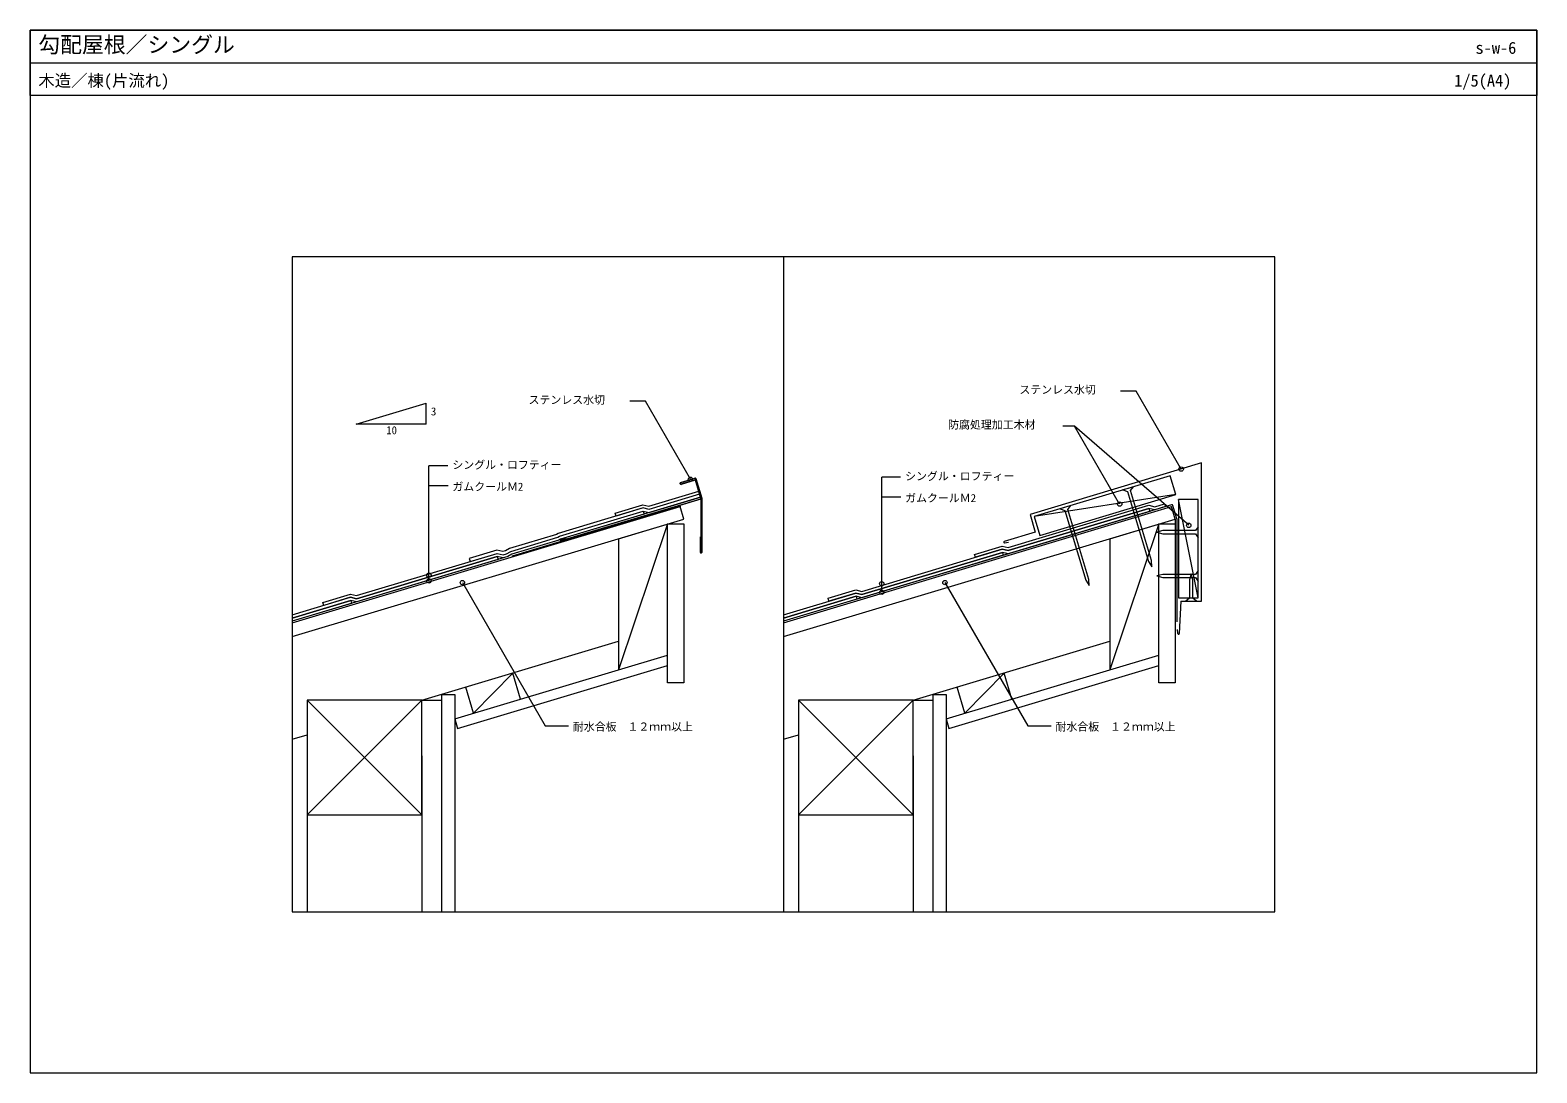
# Model space of a CAD drawing. Units: millimetres, scale not verified. Extents: x -690 to 690, y -477 to 478.
import ezdxf
from ezdxf.enums import TextEntityAlignment as Align

# ---------------------------------------------------------------- set-up
doc = ezdxf.new("R2010")
doc.units = ezdxf.units.MM
doc.header["$LTSCALE"] = 2
for name, color, linetype, lineweight in [('0-0_0', 7, 'Continuous', 18), ('0-1_KUTAI', 3, 'Continuous', 18), ('0-2_BOUSUI', 1, 'Continuous', 18), ('0-3_MOJI', 7, 'Continuous', 18), ('0-4_KANAMONO', 4, 'Continuous', 18), ('0-5_single', 6, 'Continuous', 18), ('0-6_KANAMONO_SCREW', 4, 'Continuous', 18), ('0-7_WAKU', 7, 'Continuous', 18)]:
    doc.layers.add(name, color=color, linetype=linetype, lineweight=lineweight)
doc.styles.add('ＭＳ ゴシック', font='')
doc.styles.get('ＭＳ ゴシック').set_extended_font_data('MS Gothic')

msp = doc.modelspace()

# ---------------------------------------------------------------- linework, layer by layer
at = {"layer": '0-0_0'}
msp.add_line((-690.001, 447.508), (689.999, 447.508), dxfattribs=at)
at = {"layer": '0-1_KUTAI'}
for p, q in [((354.037, 69.308), (229.52, 31.953)), ((359.21, 52.067), (354.037, 69.308)), ((359.21, 52.067), (229.52, 31.953)), ((234.692, 14.712), (359.21, 52.067)), ((379.893, -42.411), (361.893, 47.589)), ((379.893, 47.589), (361.893, 47.589)), ((379.893, -42.411), (379.893, 47.589)), ((-450.001, -65.417), (-94.615, 41.199)), ((-450.001, -77.946), (-91.166, 29.705)), ((-151.166, 11.705), (-91.166, 29.705)), ((-91.166, 29.705), (-94.615, 41.199)), ((-0.001, -65.417), (355.385, 41.199)), ((-0.001, -77.946), (358.834, 29.705)), ((229.52, 31.953), (234.692, 14.712)), ((298.834, 11.705), (358.834, 29.705)), ((358.834, 29.705), (355.385, 41.199)), ((-106.166, 25.205), (-151.166, -108.359)), ((-106.166, -120.295), (-106.166, 25.205)), ((-106.166, 25.205), (-91.166, 25.205)), ((-91.166, 25.205), (-91.166, -120.295)), ((343.834, 25.205), (298.834, -108.359)), ((343.834, -120.295), (343.834, 25.205)), ((343.834, 25.205), (358.834, 25.205)), ((358.834, 25.205), (358.834, -120.295)), ((-151.166, 11.705), (-151.166, -108.359)), ((298.834, 11.705), (298.834, -108.359)), ((361.893, -42.411), (379.893, -42.411)), ((-331.166, -136.258), (-151.166, -82.258)), ((118.834, -136.258), (298.834, -82.258)), ((-301.166, -153.359), (-106.166, -94.859)), ((148.834, -153.359), (343.834, -94.859)), ((-298.58, -161.979), (-106.166, -104.255)), ((151.42, -161.979), (343.834, -104.255)), ((-91.166, -120.295), (-106.166, -120.295)), ((202.019, -111.302), (166.101, -148.179)), ((209.203, -135.248), (202.019, -111.302)), ((358.834, -120.295), (343.834, -120.295)), ((-331.166, -136.258), (-436.166, -241.258)), ((-436.166, -136.258), (-331.166, -241.258)), ((-331.166, -136.258), (-313.166, -136.258)), ((-313.166, -130.858), (-313.166, -329.992)), ((-313.166, -130.858), (-301.166, -130.858)), ((-301.166, -130.858), (-301.166, -329.992)), ((-283.899, -148.179), (-291.083, -124.233)), ((118.834, -136.258), (13.834, -241.258)), ((13.834, -136.258), (118.834, -241.258)), ((118.834, -136.258), (136.834, -136.258)), ((136.834, -130.858), (136.834, -329.992)), ((136.834, -130.858), (148.834, -130.858)), ((148.834, -130.858), (148.834, -329.992)), ((166.101, -148.179), (158.917, -124.233)), ((-301.166, -153.359), (-298.58, -161.979)), ((148.834, -153.359), (151.42, -161.979)), ((-450.001, -171.908), (-436.166, -167.758)), ((-0.001, -171.908), (13.834, -167.758)), ((-331.166, -187.258), (-331.166, -329.992)), ((118.834, -187.258), (118.834, -329.992)), ((-436.166, -241.258), (-436.166, -329.992)), ((-331.166, -241.258), (-331.166, -329.992)), ((13.834, -241.258), (13.834, -329.992)), ((118.834, -241.258), (118.834, -329.992))]:
    msp.add_line(p, q, dxfattribs=at)
msp.add_lwpolyline([(-240.797, -135.248), (-247.981, -111.302), (-283.899, -148.179)], dxfattribs=at)
for points in [[(-436.166, -241.258), (-331.166, -241.258), (-331.166, -136.258), (-436.166, -136.258)], [(13.834, -241.258), (118.834, -241.258), (118.834, -136.258), (13.834, -136.258)]]:
    msp.add_lwpolyline(points, close=True, dxfattribs=at)
at = {"layer": '0-2_BOUSUI'}
for p, q in [((355.433, 42.779), (-0.001, -63.851)), ((360.291, 30.065), (356.678, 42.109)), ((361.893, 47.589), (361.893, -42.411)), ((358.834, 29.705), (358.834, 25.205)), ((360.334, 29.778), (360.334, -64.258)), ((235.705, 6.861), (-0.001, -63.851)), ((115.977, -29.058), (-0.001, -63.851))]:
    msp.add_line(p, q, dxfattribs=at)
msp.add_lwpolyline([(-76.048, 49.796), (-204.176, 11.358), (-205.681, 10.489), (-248.753, -2.433), (-252.517, -4.606), (-450.001, -63.851)], dxfattribs=at)
msp.add_lwpolyline([(-94.902, 42.156), (-94.615, 41.199), (-247.867, -4.777), (-248.154, -3.819)], close=True, dxfattribs=at)
for centre, start, end in [((355.721, 41.821), 16.69924, 106.69924), ((359.334, 29.778), 0, 16.69924)]:
    msp.add_arc(centre, 1, start, end, dxfattribs=at)
at = {"layer": '0-3_MOJI'}
for p, q in [((322.991, 146.911), (308.597, 146.911)), ((364.222, 75.496), (322.991, 146.911)), ((-391.355, 116.725), (-327.165, 135.982)), ((-327.165, 116.725), (-327.165, 135.982)), ((-126.537, 137.573), (-140.861, 137.573)), ((-85.305, 66.158), (-126.537, 137.573)), ((-327.165, 116.725), (-391.355, 116.725)), ((266.649, 114.906), (255.949, 114.906)), ((371.209, 23.976), (266.649, 114.906)), ((307.881, 43.491), (266.649, 114.906)), ((-324.697, -26.926), (-324.697, 78.438)), ((-307.409, 78.438), (-324.697, 78.438)), ((-307.272, 60.086), (-324.56, 60.086)), ((89.98, -37.339), (89.98, 68.025)), ((107.268, 68.025), (89.98, 68.025)), ((107.406, 49.673), (90.118, 49.673))]:
    msp.add_line(p, q, dxfattribs=at)
for points in [[(-294.123, -28.43), (-218.311, -159.74), (-196.911, -159.74)], [(147.892, -28.43), (223.704, -159.74), (245.104, -159.74)]]:
    msp.add_lwpolyline(points, dxfattribs=at)
for centre in [(364.222, 75.496), (-85.305, 66.158), (307.881, 43.491), (371.209, 23.976), (-324.697, -21.637), (-324.697, -26.926), (-294.123, -28.43), (89.98, -29.551), (147.892, -28.43), (89.98, -37.339)]:
    msp.add_circle(centre, 2, dxfattribs=at)
at = {"layer": '0-4_KANAMONO'}
for p, q in [((382.893, 81.097), (225.784, 33.964)), ((382.893, -45.411), (382.893, 81.097)), ((-94.5, 61.905), (-94.672, 62.48)), ((-94.289, 62.594), (-94.117, 62.02)), ((-94.27, 63.227), (-81.058, 67.19)), ((-80.943, 66.807), (-94.155, 62.844)), ((-93.868, 61.886), (-81.038, 65.734)), ((-80.923, 65.351), (-93.753, 61.503)), ((-75.291, 48.666), (-80.694, 66.673)), ((-75.675, 48.551), (-80.674, 65.217)), ((-80.291, 65.332), (-75.291, 48.666)), ((-203.577, 9.972), (-75.809, 48.302)), ((-75.694, 47.919), (-203.462, 9.588)), ((-75.266, -0.906), (-75.266, 48.511)), ((-74.866, 48.511), (-74.866, -0.906)), ((225.784, 33.964), (230.65, 17.747)), ((230.65, 17.747), (202.199, 9.212)), ((-204.209, 9.991), (-204.238, 10.086)), ((-203.855, 10.201), (-203.826, 10.106)), ((202.503, 7.849), (206.219, 8.404)), ((-75.566, -1.106), (-75.466, -1.106)), ((-75.466, -1.506), (-75.566, -1.506)), ((363.834, -45.411), (362.483, -75.083)), ((363.834, -45.411), (382.893, -45.411)), ((361.087, -75.12), (360.721, -71.381))]:
    msp.add_line(p, q, dxfattribs=at)
for points in [[(-74.908, 48.781), (-80.31, 66.788), (-74.908, 48.781)], [(-203.836, 10.834), (-199.627, 12.096), (-199.512, 11.713), (-203.721, 10.45)], [(-76.166, -0.906), (-76.166, 13.396), (-75.766, 13.396), (-75.766, -0.906)]]:
    msp.add_lwpolyline(points, dxfattribs=at)
for centre, radius, start, end in [((-94.098, 62.652), 0.6, 106.69924, 196.69924), ((-93.925, 62.077), 0.6, 196.69924, 286.69924), ((-94.098, 62.652), 0.2, 106.69924, 196.69924), ((-93.925, 62.077), 0.2, 196.69924, 286.69924), ((-80.885, 66.616), 0.6, 16.69924, 106.69924), ((-80.866, 65.16), 0.6, 16.69924, 106.69924), ((-80.885, 66.616), 0.2, 16.69924, 106.69924), ((-80.866, 65.16), 0.2, 16.69924, 106.69924), ((-75.866, 48.494), 0.2, 286.69924, 16.69924), ((-75.866, 48.494), 0.6, 286.69924, 16.69924), ((-75.866, 48.494), 0.6, 1.69924, 16.69924), ((-75.861, 48.495), 0.995, 0.95429, 16.72059), ((-203.663, 10.259), 0.6, 106.69924, 196.69924), ((-203.635, 10.163), 0.6, 196.69924, 286.69924), ((-203.663, 10.259), 0.2, 106.69924, 196.69924), ((-203.635, 10.163), 0.2, 196.69924, 286.69924), ((202.4, 8.541), 0.7, 106.69924, 278.49473), ((-75.566, -0.906), 0.6, 180, 270), ((-75.566, -0.906), 0.2, 180, 270), ((-75.466, -0.906), 0.6, 270, 0), ((-75.466, -0.906), 0.2, 270, 0), ((361.784, -75.052), 0.7, 185.59897, 357.39445)]:
    msp.add_arc(centre, radius, start, end, dxfattribs=at)
at = {"layer": '0-5_single'}
for points in [[(-76.048, 49.796), (-76.853, 52.478), (-123.203, 38.573), (-128.653, 39.861), (-206.41, 16.534), (-207.916, 15.665), (-250.987, 2.743), (-254.752, 0.57), (-256.982, -0.099), (-262.432, 1.189), (-287.815, -6.426), (-287.01, -9.107), (-262.346, -1.708), (-256.896, -2.997), (-253.634, -2.018), (-249.87, 0.155), (-206.799, 13.077), (-205.293, 13.946), (-128.567, 36.964), (-123.117, 35.676)], [(-153.317, 32.462), (-154.121, 35.144), (-128.739, 42.759), (-123.289, 41.471), (-77.657, 55.16), (-76.853, 52.478), (-123.203, 38.573), (-128.653, 39.861)], [(349.772, 41.081), (340.05, 38.164), (334.6, 39.452), (205.868, 0.833), (200.418, 2.121), (175.754, -5.278), (174.95, -2.596), (200.332, 5.019), (205.782, 3.73), (334.514, 42.35), (339.964, 41.061), (348.967, 43.763)], [(-128.567, 36.964), (-127.762, 34.282), (-204.176, 11.358), (-205.681, 10.489), (-248.753, -2.433), (-252.517, -4.606), (-256.81, -5.894), (-262.26, -4.606), (-390.992, -43.225), (-396.442, -41.937), (-421.106, -49.336), (-421.911, -46.654), (-396.528, -39.039), (-391.078, -40.328), (-262.346, -1.708), (-256.896, -2.997), (-253.634, -2.018), (-249.87, 0.155), (-206.799, 13.077), (-205.293, 13.946)], [(335.405, 36.77), (205.954, -2.065), (200.504, -0.776), (71.772, -39.396), (66.323, -38.108), (41.658, -45.507), (40.854, -42.825), (66.237, -35.21), (71.687, -36.498), (200.418, 2.121), (205.868, 0.833), (334.6, 39.452)]]:
    msp.add_lwpolyline(points, close=True, dxfattribs=at)
for points in [[(-450.001, -58.005), (-396.442, -41.937), (-390.992, -43.225), (-262.26, -4.606), (-261.455, -7.288), (-390.906, -46.123), (-396.356, -44.834), (-450.001, -60.928)], [(-0.001, -58.005), (66.323, -38.108), (71.772, -39.396), (200.504, -0.776), (201.309, -3.458), (71.858, -42.293), (66.409, -41.005), (-0.001, -60.928)], [(-0.001, -60.928), (66.409, -41.005), (67.213, -43.687), (-0.001, -63.851)], [(-450.001, -60.928), (-396.356, -44.834), (-395.551, -47.516), (-450.001, -63.851)]]:
    msp.add_lwpolyline(points, dxfattribs=at)
at = {"layer": '0-6_KANAMONO_SCREW'}
for points in [[(337.275, -14.023), (337.122, -8.29), (317.895, 55.799), (320.513, 59.251), (315.724, 57.814), (310.935, 56.377), (315.021, 54.937), (334.248, -9.152)], [(279.806, -31.264), (279.652, -25.531), (260.425, 38.558), (263.044, 42.01), (258.255, 40.573), (253.466, 39.137), (257.552, 37.696), (276.779, -26.393)], [(379.893, 12.589), (379.893, 17.589), (379.893, 22.589), (377.338, 19.089), (347.427, 19.089), (341.893, 17.589), (347.427, 16.089), (377.338, 16.089)], [(379.893, -27.411), (379.893, -22.411), (379.893, -17.411), (377.338, -20.911), (347.427, -20.911), (341.893, -22.411), (347.427, -23.911), (377.338, -23.911)], [(368.363, -45.411), (373.363, -45.411), (378.363, -45.411), (374.863, -42.857), (374.863, -25.946), (373.363, -20.411), (371.863, -25.946), (371.863, -42.857)]]:
    msp.add_lwpolyline(points, close=True, dxfattribs=at)
at = {"layer": '0-7_WAKU'}
msp.add_line((-0.001, 270.008), (-0.001, -329.992), dxfattribs=at)
for points in [[(-690.001, -477.492), (689.999, -477.492), (689.999, 477.508), (-690.001, 477.508)], [(689.999, 417.508), (-690.001, 417.508), (-690.001, 477.508), (689.999, 477.508)], [(-450.001, -329.992), (449.999, -329.992), (449.999, 270.008), (-450.001, 270.008)]]:
    msp.add_lwpolyline(points, close=True, dxfattribs=at)

# ---------------------------------------------------------------- texts
at = {"layer": '0-3_MOJI', "style": 'ＭＳ ゴシック'}
for s, p in [('ステンレス水切', (216.057, 142.323)), ('ステンレス水切', (-233.471, 132.985)), ('3', (-322.944, 122.452)), ('10', (-363.933, 105.191)), ('防腐処理加工木材', (150.776, 110.318)), ('シングル・ロフティー', (-303.267, 73.505)), ('シングル・ロフティー', (111.41, 63.093)), ('ガムクールＭ2', (-303.267, 53.505)), ('ガムクールＭ2', (111.41, 43.093)), ('耐水合板\u3000１２ｍｍ以上', (-192.906, -166.321)), ('耐水合板\u3000１２ｍｍ以上', (249.109, -166.321))]:
    msp.add_text(s, height=7.331, dxfattribs=at).set_placement(p, align=Align.BOTTOM_LEFT)
at = {"layer": '0-7_WAKU', "style": 'ＭＳ ゴシック'}
for s, height, p in [('勾配屋根／シングル', 14.66, (-682.501, 452.508)), ('s-w-6', 11, (633.768, 452.508)), ('木造／棟(片流れ)', 11, (-682.501, 422.508)), ('1/5(A4)', 11, (614.276, 422.508))]:
    msp.add_text(s, height=height, dxfattribs=at).set_placement(p, align=Align.BOTTOM_LEFT)

doc.saveas('drawing.dxf')
